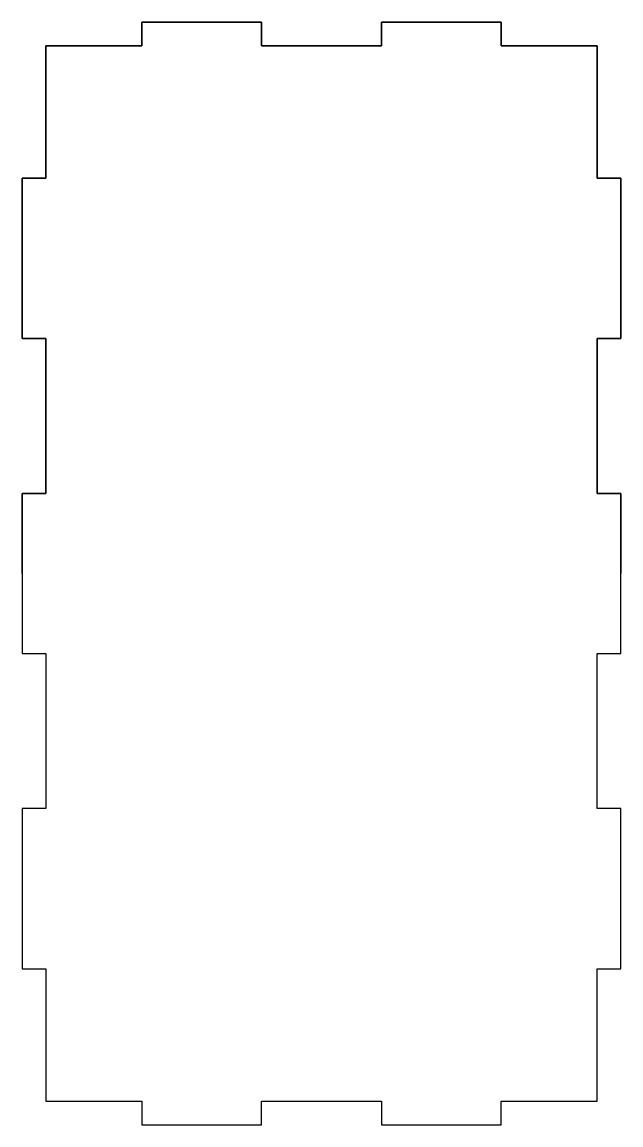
# Model space of a CAD drawing. Header units: millimetres. Extents: x 0 to 76, y 0 to 140.
import ezdxf

# ---------------------------------------------------------------- set-up
doc = ezdxf.new("R2010")
doc.units = ezdxf.units.MM

msp = doc.modelspace()

# ---------------------------------------------------------------- linework, layer by layer
msp.add_lwpolyline([(0, 70), (0, 59.825), (3, 59.825), (3, 40.175), (0, 40.175), (0, 19.825), (3, 19.825), (3, 3), (15.2, 3), (15.2, 0), (30.4, 0), (30.4, 3), (38, 3), (45.6, 3), (45.6, 0), (60.8, 0), (60.8, 3), (73, 3), (73, 19.825), (76, 19.825), (76, 40.175), (73, 40.175), (73, 59.825), (76, 59.825), (76, 70), (76, 80.175), (73, 80.175), (73, 99.825), (76, 99.825), (76, 120.175), (73, 120.175), (73, 137), (60.8, 137), (60.8, 140), (45.6, 140), (45.6, 137), (38, 137), (30.4, 137), (30.4, 140), (15.2, 140), (15.2, 137), (3, 137), (3, 120.175), (0, 120.175), (0, 99.825), (3, 99.825), (3, 80.175), (0, 80.175)], close=True)
for points in [[(0, 70), (0, 80.175), (3, 80.175), (3, 99.825), (0, 99.825), (0, 120.175), (3, 120.175), (3, 137), (15.2, 137), (15.2, 140), (30.4, 140), (30.4, 137), (38, 137), (45.6, 137), (45.6, 140), (60.8, 140), (60.8, 137), (73, 137), (73, 120.175), (76, 120.175), (76, 99.825), (73, 99.825), (73, 80.175), (76, 80.175), (76, 70)], [(0, 70), (0, 59.825), (3, 59.825), (3, 40.175), (0, 40.175), (0, 19.825), (3, 19.825), (3, 3), (15.2, 3), (15.2, 0), (30.4, 0), (30.4, 3), (38, 3), (45.6, 3), (45.6, 0), (60.8, 0), (60.8, 3), (73, 3), (73, 19.825), (76, 19.825), (76, 40.175), (73, 40.175), (73, 59.825), (76, 59.825), (76, 70)]]:
    msp.add_lwpolyline(points)

doc.saveas('drawing.dxf')
